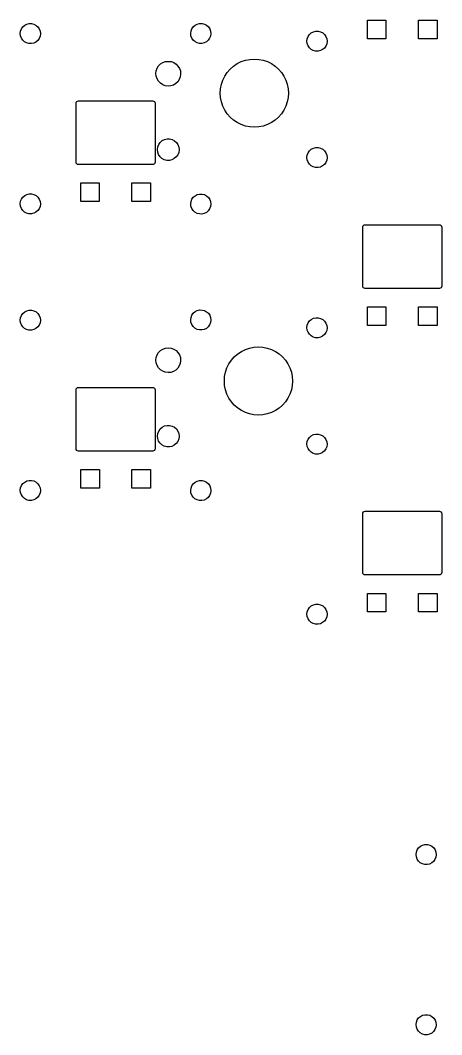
# Model space of a CAD drawing. Header units: inches. Extents: x 8 to 357, y -3 to 972.
# Drawn here: x 165 to 192.2, y 845.4 to 910.8 of the extents above; entities that cross this region are included whole.
import ezdxf

# ---------------------------------------------------------------- set-up
doc = ezdxf.new("R2010")
doc.units = ezdxf.units.IN
doc.header["$MEASUREMENT"] = 0
doc.layers.add('BLACK', color=7, linetype='Continuous')

msp = doc.modelspace()

# ---------------------------------------------------------------- linework, layer by layer
at = {"layer": 'BLACK', "linetype": 'Continuous'}
for p, q in [((165.042, 910.294), (165.131, 910.422)), ((165.131, 910.422), (165.249, 910.525)), ((165.249, 910.525), (165.388, 910.596)), ((165.388, 910.596), (165.54, 910.633)), ((165.54, 910.633), (165.696, 910.632)), ((165.696, 910.632), (165.847, 910.594)), ((165.847, 910.594), (165.985, 910.521)), ((165.985, 910.521), (166.102, 910.417)), ((166.102, 910.417), (166.19, 910.288)), ((176.042, 910.306), (176.131, 910.434)), ((176.131, 910.434), (176.249, 910.537)), ((176.249, 910.537), (176.388, 910.608)), ((176.388, 910.608), (176.54, 910.645)), ((176.54, 910.645), (176.696, 910.644)), ((176.696, 910.644), (176.847, 910.606)), ((176.847, 910.606), (176.985, 910.533)), ((176.985, 910.533), (177.102, 910.429)), ((177.102, 910.429), (177.19, 910.3)), ((187.364, 909.649), (187.364, 910.849)), ((187.364, 910.849), (188.564, 910.849)), ((188.564, 910.849), (188.564, 909.649)), ((190.664, 909.649), (190.664, 910.849)), ((190.664, 910.849), (191.864, 910.849)), ((191.864, 910.849), (191.864, 909.649)), ((164.964, 909.994), (164.985, 910.149)), ((164.982, 909.838), (164.964, 909.994)), ((165.035, 909.692), (164.982, 909.838)), ((164.985, 910.149), (165.042, 910.294)), ((166.242, 909.819), (166.184, 909.674)), ((166.19, 910.288), (166.246, 910.142)), ((166.264, 909.973), (166.242, 909.819)), ((166.246, 910.142), (166.264, 909.987)), ((166.264, 909.987), (166.264, 909.973)), ((175.964, 910.006), (175.985, 910.161)), ((175.982, 909.851), (175.964, 910.006)), ((176.035, 909.704), (175.982, 909.851)), ((175.985, 910.161), (176.042, 910.306)), ((177.242, 909.831), (177.184, 909.686)), ((177.19, 910.3), (177.246, 910.154)), ((177.264, 909.986), (177.242, 909.831)), ((177.246, 910.154), (177.264, 909.999)), ((177.264, 909.999), (177.264, 909.986)), ((183.485, 909.661), (183.542, 909.806)), ((183.542, 909.806), (183.631, 909.934)), ((183.631, 909.934), (183.749, 910.037)), ((183.749, 910.037), (183.888, 910.108)), ((183.888, 910.108), (184.04, 910.145)), ((184.04, 910.145), (184.196, 910.144)), ((184.196, 910.144), (184.347, 910.106)), ((184.347, 910.106), (184.485, 910.033)), ((184.485, 910.033), (184.602, 909.929)), ((184.602, 909.929), (184.69, 909.8)), ((184.69, 909.8), (184.746, 909.654)), ((165.122, 909.562), (165.035, 909.692)), ((165.238, 909.457), (165.122, 909.562)), ((165.375, 909.383), (165.238, 909.457)), ((165.526, 909.343), (165.375, 909.383)), ((165.682, 909.34), (165.526, 909.343)), ((165.835, 909.375), (165.682, 909.34)), ((165.974, 909.446), (165.835, 909.375)), ((166.093, 909.547), (165.974, 909.446)), ((166.184, 909.674), (166.093, 909.547)), ((176.122, 909.575), (176.035, 909.704)), ((176.238, 909.469), (176.122, 909.575)), ((176.375, 909.395), (176.238, 909.469)), ((176.526, 909.355), (176.375, 909.395)), ((176.682, 909.353), (176.526, 909.355)), ((176.835, 909.388), (176.682, 909.353)), ((176.974, 909.458), (176.835, 909.388)), ((177.093, 909.559), (176.974, 909.458)), ((177.184, 909.686), (177.093, 909.559)), ((183.464, 909.506), (183.485, 909.661)), ((183.482, 909.351), (183.464, 909.506)), ((183.535, 909.204), (183.482, 909.351)), ((183.622, 909.075), (183.535, 909.204)), ((184.684, 909.186), (184.593, 909.059)), ((184.742, 909.331), (184.684, 909.186)), ((184.764, 909.486), (184.742, 909.331)), ((184.746, 909.654), (184.764, 909.499)), ((184.764, 909.499), (184.764, 909.486)), ((188.564, 909.649), (187.364, 909.649)), ((191.864, 909.649), (190.664, 909.649)), ((183.738, 908.969), (183.622, 909.075)), ((183.875, 908.895), (183.738, 908.969)), ((184.026, 908.855), (183.875, 908.895)), ((184.182, 908.853), (184.026, 908.855)), ((184.335, 908.888), (184.182, 908.853)), ((184.474, 908.958), (184.335, 908.888)), ((184.593, 909.059), (184.474, 908.958)), ((173.798, 907.755), (173.894, 907.905)), ((173.894, 907.905), (174.022, 908.03)), ((174.022, 908.03), (174.174, 908.123)), ((174.174, 908.123), (174.343, 908.181)), ((174.343, 908.181), (174.52, 908.199)), ((174.52, 908.199), (174.697, 908.178)), ((174.697, 908.178), (174.865, 908.118)), ((174.865, 908.118), (175.016, 908.023)), ((175.016, 908.023), (175.141, 907.896)), ((175.141, 907.896), (175.236, 907.745)), ((178.516, 907.703), (178.733, 907.893)), ((178.733, 907.893), (178.972, 908.052)), ((178.972, 908.052), (179.23, 908.18)), ((179.23, 908.18), (179.502, 908.272)), ((179.502, 908.272), (179.785, 908.328)), ((179.785, 908.328), (180.072, 908.347)), ((180.072, 908.347), (180.359, 908.328)), ((180.359, 908.328), (180.641, 908.272)), ((180.641, 908.272), (180.914, 908.18)), ((180.914, 908.18), (181.172, 908.052)), ((181.172, 908.052), (181.411, 907.893)), ((181.411, 907.893), (181.627, 907.703)), ((173.715, 907.41), (173.737, 907.587)), ((173.732, 907.233), (173.715, 907.41)), ((173.788, 907.064), (173.732, 907.233)), ((173.737, 907.587), (173.798, 907.755)), ((175.289, 907.2), (175.226, 907.034)), ((175.236, 907.745), (175.295, 907.576)), ((175.314, 907.377), (175.289, 907.2)), ((175.295, 907.576), (175.314, 907.399)), ((175.314, 907.399), (175.314, 907.377)), ((178.039, 906.989), (178.167, 907.247)), ((178.167, 907.247), (178.326, 907.486)), ((178.326, 907.486), (178.516, 907.703)), ((181.627, 907.703), (181.817, 907.486)), ((181.817, 907.486), (181.977, 907.247)), ((181.977, 907.247), (182.104, 906.989)), ((173.881, 906.911), (173.788, 907.064)), ((174.004, 906.783), (173.881, 906.911)), ((174.154, 906.685), (174.004, 906.783)), ((174.321, 906.623), (174.154, 906.685)), ((174.498, 906.599), (174.321, 906.623)), ((174.675, 906.616), (174.498, 906.599)), ((174.845, 906.671), (174.675, 906.616)), ((174.998, 906.762), (174.845, 906.671)), ((175.127, 906.885), (174.998, 906.762)), ((175.226, 907.034), (175.127, 906.885)), ((177.891, 906.434), (177.947, 906.717)), ((177.947, 906.717), (178.039, 906.989)), ((182.104, 906.989), (182.197, 906.717)), ((182.197, 906.717), (182.253, 906.434)), ((177.872, 906.147), (177.891, 906.434)), ((177.891, 905.86), (177.872, 906.147)), ((177.947, 905.578), (177.891, 905.86)), ((182.253, 905.86), (182.197, 905.578)), ((182.253, 906.434), (182.272, 906.147)), ((182.272, 906.147), (182.253, 905.86)), ((168.564, 905.499), (168.576, 905.556)), ((168.564, 901.687), (168.564, 905.499)), ((168.576, 905.556), (168.608, 905.605)), ((168.608, 905.605), (168.657, 905.638)), ((168.657, 905.638), (168.714, 905.649)), ((168.714, 905.649), (173.514, 905.649)), ((173.514, 905.649), (173.572, 905.638)), ((173.572, 905.638), (173.62, 905.605)), ((173.62, 905.605), (173.653, 905.556)), ((173.653, 905.556), (173.664, 905.499)), ((173.664, 905.499), (173.664, 901.687)), ((178.039, 905.305), (177.947, 905.578)), ((178.167, 905.047), (178.039, 905.305)), ((182.104, 905.305), (181.977, 905.047)), ((182.197, 905.578), (182.104, 905.305)), ((178.326, 904.808), (178.167, 905.047)), ((178.516, 904.592), (178.326, 904.808)), ((178.733, 904.402), (178.516, 904.592)), ((181.627, 904.592), (181.411, 904.402)), ((181.817, 904.808), (181.627, 904.592)), ((181.977, 905.047), (181.817, 904.808)), ((178.972, 904.242), (178.733, 904.402)), ((179.23, 904.115), (178.972, 904.242)), ((179.502, 904.022), (179.23, 904.115)), ((179.785, 903.966), (179.502, 904.022)), ((180.072, 903.947), (179.785, 903.966)), ((180.359, 903.966), (180.072, 903.947)), ((180.641, 904.022), (180.359, 903.966)), ((180.914, 904.115), (180.641, 904.022)), ((181.172, 904.242), (180.914, 904.115)), ((181.411, 904.402), (181.172, 904.242)), ((174.27, 903.155), (174.434, 903.195)), ((174.434, 903.195), (174.602, 903.194)), ((174.602, 903.194), (174.765, 903.153)), ((173.814, 902.507), (173.836, 902.673)), ((173.836, 902.673), (173.898, 902.83)), ((173.898, 902.83), (173.994, 902.968)), ((173.994, 902.968), (174.121, 903.078)), ((174.121, 903.078), (174.27, 903.155)), ((174.765, 903.153), (174.914, 903.074)), ((174.914, 903.074), (175.039, 902.962)), ((175.039, 902.962), (175.135, 902.824)), ((175.135, 902.824), (175.194, 902.666)), ((175.194, 902.666), (175.214, 902.499)), ((183.749, 902.525), (183.888, 902.596)), ((183.888, 902.596), (184.04, 902.633)), ((184.04, 902.633), (184.196, 902.632)), ((184.196, 902.632), (184.347, 902.594)), ((184.347, 902.594), (184.485, 902.521)), ((173.833, 902.339), (173.814, 902.507)), ((173.891, 902.181), (173.833, 902.339)), ((173.985, 902.042), (173.891, 902.181)), ((174.109, 901.929), (173.985, 902.042)), ((174.257, 901.848), (174.109, 901.929)), ((174.902, 901.916), (174.752, 901.841)), ((175.03, 902.025), (174.902, 901.916)), ((175.128, 902.162), (175.03, 902.025)), ((175.191, 902.318), (175.128, 902.162)), ((175.214, 902.485), (175.191, 902.318)), ((175.214, 902.499), (175.214, 902.485)), ((183.464, 901.994), (183.485, 902.149)), ((183.482, 901.839), (183.464, 901.994)), ((183.485, 902.149), (183.542, 902.294)), ((183.542, 902.294), (183.631, 902.422)), ((183.631, 902.422), (183.749, 902.525)), ((184.485, 902.521), (184.602, 902.417)), ((184.602, 902.417), (184.69, 902.288)), ((184.69, 902.288), (184.746, 902.142)), ((184.764, 901.973), (184.742, 901.819)), ((184.746, 902.142), (184.764, 901.987)), ((184.764, 901.987), (184.764, 901.973)), ((168.576, 901.629), (168.564, 901.687)), ((168.608, 901.581), (168.576, 901.629)), ((168.657, 901.548), (168.608, 901.581)), ((168.714, 901.537), (168.657, 901.548)), ((173.514, 901.537), (168.714, 901.537)), ((173.572, 901.548), (173.514, 901.537)), ((173.62, 901.581), (173.572, 901.548)), ((173.653, 901.629), (173.62, 901.581)), ((173.664, 901.687), (173.653, 901.629)), ((174.419, 901.806), (174.257, 901.848)), ((174.588, 901.803), (174.419, 901.806)), ((174.752, 901.841), (174.588, 901.803)), ((183.535, 901.692), (183.482, 901.839)), ((183.622, 901.562), (183.535, 901.692)), ((183.738, 901.457), (183.622, 901.562)), ((183.875, 901.383), (183.738, 901.457)), ((184.026, 901.343), (183.875, 901.383)), ((184.182, 901.341), (184.026, 901.343)), ((184.335, 901.375), (184.182, 901.341)), ((184.474, 901.446), (184.335, 901.375)), ((184.593, 901.547), (184.474, 901.446)), ((184.684, 901.674), (184.593, 901.547)), ((184.742, 901.819), (184.684, 901.674)), ((168.864, 899.149), (168.864, 900.349)), ((168.864, 900.349), (170.064, 900.349)), ((170.064, 900.349), (170.064, 899.149)), ((172.164, 899.149), (172.164, 900.349)), ((172.164, 900.349), (173.364, 900.349)), ((173.364, 900.349), (173.364, 899.149)), ((164.985, 899.161), (165.042, 899.306)), ((165.042, 899.306), (165.131, 899.434)), ((165.131, 899.434), (165.249, 899.537)), ((165.249, 899.537), (165.388, 899.608)), ((165.388, 899.608), (165.54, 899.645)), ((165.54, 899.645), (165.696, 899.644)), ((165.696, 899.644), (165.847, 899.606)), ((165.847, 899.606), (165.985, 899.533)), ((165.985, 899.533), (166.102, 899.429)), ((166.102, 899.429), (166.19, 899.3)), ((166.19, 899.3), (166.246, 899.154)), ((175.985, 899.149), (176.042, 899.294)), ((176.042, 899.294), (176.131, 899.422)), ((176.131, 899.422), (176.249, 899.525)), ((176.249, 899.525), (176.388, 899.596)), ((176.388, 899.596), (176.54, 899.633)), ((176.54, 899.633), (176.696, 899.632)), ((176.696, 899.632), (176.847, 899.594)), ((176.847, 899.594), (176.985, 899.521)), ((176.985, 899.521), (177.102, 899.417)), ((177.102, 899.417), (177.19, 899.288)), ((177.19, 899.288), (177.246, 899.142)), ((164.964, 899.006), (164.985, 899.161)), ((164.982, 898.851), (164.964, 899.006)), ((165.035, 898.704), (164.982, 898.851)), ((165.122, 898.575), (165.035, 898.704)), ((166.184, 898.686), (166.093, 898.559)), ((166.242, 898.831), (166.184, 898.686)), ((166.264, 898.986), (166.242, 898.831)), ((166.246, 899.154), (166.264, 898.999)), ((166.264, 898.999), (166.264, 898.986)), ((170.064, 899.149), (168.864, 899.149)), ((173.364, 899.149), (172.164, 899.149)), ((175.964, 898.994), (175.985, 899.149)), ((175.982, 898.838), (175.964, 898.994)), ((176.035, 898.692), (175.982, 898.838)), ((176.122, 898.562), (176.035, 898.692)), ((177.184, 898.674), (177.093, 898.547)), ((177.242, 898.819), (177.184, 898.674)), ((177.264, 898.973), (177.242, 898.819)), ((177.246, 899.142), (177.264, 898.987)), ((177.264, 898.987), (177.264, 898.973)), ((165.238, 898.469), (165.122, 898.575)), ((165.375, 898.395), (165.238, 898.469)), ((165.526, 898.355), (165.375, 898.395)), ((165.682, 898.353), (165.526, 898.355)), ((165.835, 898.388), (165.682, 898.353)), ((165.974, 898.458), (165.835, 898.388)), ((166.093, 898.559), (165.974, 898.458)), ((176.238, 898.457), (176.122, 898.562)), ((176.375, 898.383), (176.238, 898.457)), ((176.526, 898.343), (176.375, 898.383)), ((176.682, 898.34), (176.526, 898.343)), ((176.835, 898.375), (176.682, 898.34)), ((176.974, 898.446), (176.835, 898.375)), ((177.093, 898.547), (176.974, 898.446)), ((187.064, 897.499), (187.076, 897.557)), ((187.064, 893.687), (187.064, 897.499)), ((187.076, 897.557), (187.108, 897.605)), ((187.108, 897.605), (187.157, 897.638)), ((187.157, 897.638), (187.214, 897.649)), ((187.214, 897.649), (192.014, 897.649)), ((192.014, 897.649), (192.072, 897.638)), ((192.072, 897.638), (192.12, 897.605)), ((192.12, 897.605), (192.153, 897.557)), ((192.153, 897.557), (192.164, 897.499)), ((192.164, 897.499), (192.164, 893.687)), ((187.076, 893.629), (187.064, 893.687)), ((187.108, 893.581), (187.076, 893.629)), ((187.157, 893.548), (187.108, 893.581)), ((187.214, 893.537), (187.157, 893.548)), ((192.014, 893.537), (187.214, 893.537)), ((192.072, 893.548), (192.014, 893.537)), ((192.12, 893.581), (192.072, 893.548)), ((192.153, 893.629), (192.12, 893.581)), ((192.164, 893.687), (192.153, 893.629)), ((165.249, 892.025), (165.388, 892.096)), ((165.388, 892.096), (165.54, 892.133)), ((165.54, 892.133), (165.696, 892.132)), ((165.696, 892.132), (165.847, 892.094)), ((165.847, 892.094), (165.985, 892.021)), ((176.249, 892.037), (176.388, 892.108)), ((176.388, 892.108), (176.54, 892.145)), ((176.54, 892.145), (176.696, 892.144)), ((176.696, 892.144), (176.847, 892.106)), ((176.847, 892.106), (176.985, 892.033)), ((187.364, 891.149), (187.364, 892.349)), ((187.364, 892.349), (188.564, 892.349)), ((188.564, 892.349), (188.564, 891.149)), ((190.664, 891.149), (190.664, 892.349)), ((190.664, 892.349), (191.864, 892.349)), ((191.864, 892.349), (191.864, 891.149)), ((164.964, 891.494), (164.985, 891.649)), ((164.982, 891.338), (164.964, 891.494)), ((164.985, 891.649), (165.042, 891.794)), ((165.042, 891.794), (165.131, 891.922)), ((165.131, 891.922), (165.249, 892.025)), ((165.985, 892.021), (166.102, 891.917)), ((166.102, 891.917), (166.19, 891.788)), ((166.19, 891.788), (166.246, 891.642)), ((166.264, 891.473), (166.242, 891.319)), ((166.246, 891.642), (166.264, 891.487)), ((166.264, 891.487), (166.264, 891.473)), ((175.964, 891.506), (175.985, 891.661)), ((175.982, 891.351), (175.964, 891.506)), ((175.985, 891.661), (176.042, 891.806)), ((176.042, 891.806), (176.131, 891.934)), ((176.131, 891.934), (176.249, 892.037)), ((176.985, 892.033), (177.102, 891.929)), ((177.102, 891.929), (177.19, 891.8)), ((177.19, 891.8), (177.246, 891.654)), ((177.264, 891.486), (177.242, 891.331)), ((177.246, 891.654), (177.264, 891.499)), ((177.264, 891.499), (177.264, 891.486)), ((183.542, 891.306), (183.631, 891.434)), ((183.631, 891.434), (183.749, 891.537)), ((183.749, 891.537), (183.888, 891.609)), ((183.888, 891.609), (184.04, 891.645)), ((184.04, 891.645), (184.196, 891.644)), ((184.196, 891.644), (184.347, 891.606)), ((184.347, 891.606), (184.485, 891.533)), ((184.485, 891.533), (184.602, 891.429)), ((184.602, 891.429), (184.69, 891.3)), ((165.035, 891.192), (164.982, 891.338)), ((165.122, 891.062), (165.035, 891.192)), ((165.238, 890.957), (165.122, 891.062)), ((165.375, 890.883), (165.238, 890.957)), ((165.526, 890.843), (165.375, 890.883)), ((165.682, 890.84), (165.526, 890.843)), ((165.835, 890.875), (165.682, 890.84)), ((165.974, 890.945), (165.835, 890.875)), ((166.093, 891.047), (165.974, 890.945)), ((166.184, 891.174), (166.093, 891.047)), ((166.242, 891.319), (166.184, 891.174)), ((176.035, 891.204), (175.982, 891.351)), ((176.122, 891.075), (176.035, 891.204)), ((176.238, 890.969), (176.122, 891.075)), ((176.375, 890.895), (176.238, 890.969)), ((176.526, 890.855), (176.375, 890.895)), ((176.682, 890.853), (176.526, 890.855)), ((176.835, 890.888), (176.682, 890.853)), ((176.974, 890.958), (176.835, 890.888)), ((177.093, 891.059), (176.974, 890.958)), ((177.184, 891.186), (177.093, 891.059)), ((177.242, 891.331), (177.184, 891.186)), ((183.464, 891.006), (183.485, 891.161)), ((183.482, 890.851), (183.464, 891.006)), ((183.535, 890.704), (183.482, 890.851)), ((183.485, 891.161), (183.542, 891.306)), ((184.742, 890.831), (184.684, 890.686)), ((184.69, 891.3), (184.746, 891.154)), ((184.764, 890.986), (184.742, 890.831)), ((184.746, 891.154), (184.764, 890.999)), ((184.764, 890.999), (184.764, 890.986)), ((188.564, 891.149), (187.364, 891.149)), ((191.864, 891.149), (190.664, 891.149)), ((183.622, 890.575), (183.535, 890.704)), ((183.738, 890.469), (183.622, 890.575)), ((183.875, 890.395), (183.738, 890.469)), ((184.026, 890.355), (183.875, 890.395)), ((184.182, 890.353), (184.026, 890.355)), ((184.335, 890.388), (184.182, 890.353)), ((184.474, 890.458), (184.335, 890.388)), ((184.593, 890.559), (184.474, 890.458)), ((184.684, 890.686), (184.593, 890.559)), ((173.894, 889.405), (174.022, 889.53)), ((174.022, 889.53), (174.174, 889.623)), ((174.174, 889.623), (174.343, 889.681)), ((174.343, 889.681), (174.52, 889.699)), ((174.52, 889.699), (174.697, 889.678)), ((174.697, 889.678), (174.865, 889.618)), ((174.865, 889.618), (175.016, 889.523)), ((175.016, 889.523), (175.141, 889.396)), ((178.995, 889.304), (179.234, 889.464)), ((179.234, 889.464), (179.492, 889.592)), ((179.492, 889.592), (179.765, 889.684)), ((179.765, 889.684), (180.047, 889.74)), ((180.047, 889.74), (180.334, 889.759)), ((180.334, 889.759), (180.621, 889.74)), ((180.621, 889.74), (180.903, 889.684)), ((180.903, 889.684), (181.176, 889.592)), ((181.176, 889.592), (181.434, 889.464)), ((181.434, 889.464), (181.673, 889.304)), ((173.714, 888.91), (173.737, 889.087)), ((173.732, 888.733), (173.714, 888.91)), ((173.737, 889.087), (173.798, 889.255)), ((173.798, 889.255), (173.894, 889.405)), ((175.141, 889.396), (175.236, 889.245)), ((175.236, 889.245), (175.295, 889.076)), ((175.314, 888.877), (175.289, 888.7)), ((175.295, 889.076), (175.314, 888.899)), ((175.314, 888.899), (175.314, 888.877)), ((178.429, 888.659), (178.589, 888.898)), ((178.589, 888.898), (178.778, 889.115)), ((178.778, 889.115), (178.995, 889.304)), ((181.673, 889.304), (181.89, 889.115)), ((181.89, 889.115), (182.079, 888.898)), ((182.079, 888.898), (182.239, 888.659)), ((173.788, 888.564), (173.732, 888.733)), ((173.881, 888.411), (173.788, 888.564)), ((174.004, 888.283), (173.881, 888.411)), ((174.154, 888.185), (174.004, 888.283)), ((174.321, 888.123), (174.154, 888.185)), ((174.845, 888.171), (174.675, 888.116)), ((174.998, 888.262), (174.845, 888.171)), ((175.127, 888.385), (174.998, 888.262)), ((175.226, 888.534), (175.127, 888.385)), ((175.289, 888.7), (175.226, 888.534)), ((178.153, 887.846), (178.209, 888.128)), ((178.209, 888.128), (178.301, 888.401)), ((178.301, 888.401), (178.429, 888.659)), ((182.239, 888.659), (182.367, 888.401)), ((182.367, 888.401), (182.459, 888.128)), ((182.459, 888.128), (182.515, 887.846)), ((174.498, 888.099), (174.321, 888.123)), ((174.675, 888.116), (174.498, 888.099)), ((178.134, 887.559), (178.153, 887.846)), ((178.153, 887.272), (178.134, 887.559)), ((182.515, 887.846), (182.534, 887.559)), ((182.534, 887.559), (182.515, 887.272)), ((168.564, 886.999), (168.576, 887.056)), ((168.564, 883.187), (168.564, 886.999)), ((168.576, 887.056), (168.608, 887.105)), ((168.608, 887.105), (168.657, 887.138)), ((168.657, 887.138), (168.714, 887.149)), ((168.714, 887.149), (173.514, 887.149)), ((173.514, 887.149), (173.572, 887.138)), ((173.572, 887.138), (173.62, 887.105)), ((173.62, 887.105), (173.653, 887.056)), ((173.653, 887.056), (173.664, 886.999)), ((173.664, 886.999), (173.664, 883.187)), ((178.209, 886.99), (178.153, 887.272)), ((178.301, 886.717), (178.209, 886.99)), ((182.459, 886.99), (182.367, 886.717)), ((182.515, 887.272), (182.459, 886.99)), ((178.429, 886.459), (178.301, 886.717)), ((178.589, 886.22), (178.429, 886.459)), ((178.778, 886.003), (178.589, 886.22)), ((182.079, 886.22), (181.89, 886.003)), ((182.239, 886.459), (182.079, 886.22)), ((182.367, 886.717), (182.239, 886.459)), ((178.995, 885.814), (178.778, 886.003)), ((179.234, 885.654), (178.995, 885.814)), ((179.492, 885.526), (179.234, 885.654)), ((179.765, 885.434), (179.492, 885.526)), ((181.176, 885.526), (180.903, 885.434)), ((181.434, 885.654), (181.176, 885.526)), ((181.673, 885.814), (181.434, 885.654)), ((181.89, 886.003), (181.673, 885.814)), ((180.047, 885.378), (179.765, 885.434)), ((180.334, 885.359), (180.047, 885.378)), ((180.621, 885.378), (180.334, 885.359)), ((180.903, 885.434), (180.621, 885.378)), ((173.836, 884.173), (173.898, 884.33)), ((173.898, 884.33), (173.994, 884.468)), ((173.994, 884.468), (174.121, 884.578)), ((174.121, 884.578), (174.27, 884.655)), ((174.27, 884.655), (174.434, 884.695)), ((174.434, 884.695), (174.602, 884.694)), ((174.602, 884.694), (174.765, 884.653)), ((174.765, 884.653), (174.914, 884.574)), ((174.914, 884.574), (175.039, 884.462)), ((175.039, 884.462), (175.135, 884.324)), ((175.135, 884.324), (175.194, 884.166)), ((173.814, 884.007), (173.836, 884.173)), ((173.833, 883.839), (173.814, 884.007)), ((173.891, 883.681), (173.833, 883.839)), ((173.985, 883.542), (173.891, 883.681)), ((175.128, 883.662), (175.03, 883.525)), ((175.191, 883.818), (175.128, 883.662)), ((175.214, 883.985), (175.191, 883.818)), ((175.194, 884.166), (175.214, 883.999)), ((175.214, 883.999), (175.214, 883.985)), ((183.464, 883.494), (183.485, 883.649)), ((183.485, 883.649), (183.542, 883.794)), ((183.542, 883.794), (183.631, 883.922)), ((183.631, 883.922), (183.749, 884.025)), ((183.749, 884.025), (183.888, 884.096)), ((183.888, 884.096), (184.04, 884.133)), ((184.04, 884.133), (184.196, 884.132)), ((184.196, 884.132), (184.347, 884.094)), ((184.347, 884.094), (184.485, 884.021)), ((184.485, 884.021), (184.602, 883.917)), ((184.602, 883.917), (184.69, 883.788)), ((184.69, 883.788), (184.746, 883.642)), ((184.746, 883.642), (184.764, 883.487)), ((168.576, 883.129), (168.564, 883.187)), ((168.608, 883.081), (168.576, 883.129)), ((168.657, 883.048), (168.608, 883.081)), ((168.714, 883.037), (168.657, 883.048)), ((173.514, 883.037), (168.714, 883.037)), ((173.572, 883.048), (173.514, 883.037)), ((173.62, 883.081), (173.572, 883.048)), ((173.653, 883.129), (173.62, 883.081)), ((173.664, 883.187), (173.653, 883.129)), ((174.109, 883.429), (173.985, 883.542)), ((174.257, 883.348), (174.109, 883.429)), ((174.419, 883.306), (174.257, 883.348)), ((174.588, 883.303), (174.419, 883.306)), ((174.752, 883.341), (174.588, 883.303)), ((174.902, 883.416), (174.752, 883.341)), ((175.03, 883.525), (174.902, 883.416)), ((183.482, 883.339), (183.464, 883.494)), ((183.535, 883.192), (183.482, 883.339)), ((183.622, 883.062), (183.535, 883.192)), ((183.738, 882.957), (183.622, 883.062)), ((183.875, 882.883), (183.738, 882.957)), ((184.474, 882.946), (184.335, 882.875)), ((184.593, 883.047), (184.474, 882.946)), ((184.684, 883.174), (184.593, 883.047)), ((184.742, 883.319), (184.684, 883.174)), ((184.764, 883.473), (184.742, 883.319)), ((184.764, 883.487), (184.764, 883.473)), ((184.026, 882.843), (183.875, 882.883)), ((184.182, 882.841), (184.026, 882.843)), ((184.335, 882.875), (184.182, 882.841)), ((168.869, 880.649), (168.869, 881.849)), ((168.869, 881.849), (170.069, 881.849)), ((170.069, 881.849), (170.069, 880.649)), ((172.169, 880.649), (172.169, 881.849)), ((172.169, 881.849), (173.369, 881.849)), ((173.369, 881.849), (173.369, 880.649)), ((165.042, 880.806), (165.131, 880.934)), ((165.131, 880.934), (165.249, 881.037)), ((165.249, 881.037), (165.388, 881.108)), ((165.388, 881.108), (165.54, 881.145)), ((165.54, 881.145), (165.696, 881.144)), ((165.696, 881.144), (165.847, 881.106)), ((165.847, 881.106), (165.985, 881.033)), ((165.985, 881.033), (166.102, 880.929)), ((166.102, 880.929), (166.19, 880.8)), ((176.131, 880.922), (176.249, 881.025)), ((176.249, 881.025), (176.388, 881.096)), ((176.388, 881.096), (176.54, 881.133)), ((176.54, 881.133), (176.696, 881.132)), ((176.696, 881.132), (176.847, 881.094)), ((176.847, 881.094), (176.985, 881.021)), ((176.985, 881.021), (177.102, 880.917)), ((164.964, 880.506), (164.985, 880.661)), ((164.982, 880.351), (164.964, 880.506)), ((165.035, 880.204), (164.982, 880.351)), ((164.985, 880.661), (165.042, 880.806)), ((166.242, 880.331), (166.184, 880.186)), ((166.19, 880.8), (166.246, 880.654)), ((166.264, 880.486), (166.242, 880.331)), ((166.246, 880.654), (166.264, 880.499)), ((166.264, 880.499), (166.264, 880.486)), ((170.069, 880.649), (168.869, 880.649)), ((173.369, 880.649), (172.169, 880.649)), ((175.964, 880.494), (175.985, 880.649)), ((175.982, 880.338), (175.964, 880.494)), ((176.035, 880.192), (175.982, 880.338)), ((175.985, 880.649), (176.042, 880.794)), ((176.042, 880.794), (176.131, 880.922)), ((177.102, 880.917), (177.19, 880.788)), ((177.242, 880.319), (177.184, 880.174)), ((177.19, 880.788), (177.246, 880.642)), ((177.264, 880.473), (177.242, 880.319)), ((177.246, 880.642), (177.264, 880.487)), ((177.264, 880.487), (177.264, 880.473)), ((165.122, 880.075), (165.035, 880.204)), ((165.238, 879.969), (165.122, 880.075)), ((165.375, 879.895), (165.238, 879.969)), ((165.526, 879.855), (165.375, 879.895)), ((165.682, 879.853), (165.526, 879.855)), ((165.835, 879.888), (165.682, 879.853)), ((165.974, 879.958), (165.835, 879.888)), ((166.093, 880.059), (165.974, 879.958)), ((166.184, 880.186), (166.093, 880.059)), ((176.122, 880.062), (176.035, 880.192)), ((176.238, 879.957), (176.122, 880.062)), ((176.375, 879.883), (176.238, 879.957)), ((176.526, 879.843), (176.375, 879.883)), ((176.682, 879.84), (176.526, 879.843)), ((176.835, 879.875), (176.682, 879.84)), ((176.974, 879.945), (176.835, 879.875)), ((177.093, 880.047), (176.974, 879.945)), ((177.184, 880.174), (177.093, 880.047)), ((187.064, 878.999), (187.076, 879.057)), ((187.064, 875.187), (187.064, 878.999)), ((187.076, 879.057), (187.108, 879.105)), ((187.108, 879.105), (187.157, 879.138)), ((187.157, 879.138), (187.214, 879.149)), ((187.214, 879.149), (192.014, 879.149)), ((192.014, 879.149), (192.072, 879.138)), ((192.072, 879.138), (192.12, 879.105)), ((192.12, 879.105), (192.153, 879.057)), ((192.153, 879.057), (192.164, 878.999)), ((192.164, 878.999), (192.164, 875.187)), ((187.076, 875.129), (187.064, 875.187)), ((187.108, 875.081), (187.076, 875.129)), ((187.157, 875.048), (187.108, 875.081)), ((187.214, 875.037), (187.157, 875.048)), ((192.014, 875.037), (187.214, 875.037)), ((192.072, 875.048), (192.014, 875.037)), ((192.12, 875.081), (192.072, 875.048)), ((192.153, 875.129), (192.12, 875.081)), ((192.164, 875.187), (192.153, 875.129)), ((187.364, 872.649), (187.364, 873.849)), ((187.364, 873.849), (188.564, 873.849)), ((188.564, 873.849), (188.564, 872.649)), ((190.664, 872.649), (190.664, 873.849)), ((190.664, 873.849), (191.864, 873.849)), ((191.864, 873.849), (191.864, 872.649)), ((183.749, 873.037), (183.888, 873.109)), ((183.888, 873.109), (184.04, 873.145)), ((184.04, 873.145), (184.196, 873.144)), ((184.196, 873.144), (184.347, 873.106)), ((184.347, 873.106), (184.485, 873.033)), ((183.464, 872.506), (183.485, 872.661)), ((183.482, 872.351), (183.464, 872.506)), ((183.485, 872.661), (183.542, 872.806)), ((183.542, 872.806), (183.631, 872.934)), ((183.631, 872.934), (183.749, 873.037)), ((184.485, 873.033), (184.602, 872.929)), ((184.602, 872.929), (184.69, 872.8)), ((184.69, 872.8), (184.746, 872.654)), ((184.764, 872.486), (184.742, 872.331)), ((184.746, 872.654), (184.764, 872.499)), ((184.764, 872.499), (184.764, 872.486)), ((188.564, 872.649), (187.364, 872.649)), ((191.864, 872.649), (190.664, 872.649)), ((183.535, 872.204), (183.482, 872.351)), ((183.622, 872.075), (183.535, 872.204)), ((183.738, 871.969), (183.622, 872.075)), ((183.875, 871.895), (183.738, 871.969)), ((184.026, 871.855), (183.875, 871.895)), ((184.182, 871.853), (184.026, 871.855)), ((184.335, 871.888), (184.182, 871.853)), ((184.474, 871.958), (184.335, 871.888)), ((184.593, 872.059), (184.474, 871.958)), ((184.684, 872.186), (184.593, 872.059)), ((184.742, 872.331), (184.684, 872.186)), ((190.587, 857.294), (190.677, 857.422)), ((190.677, 857.422), (190.794, 857.524)), ((190.794, 857.524), (190.933, 857.596)), ((190.933, 857.596), (191.085, 857.633)), ((191.085, 857.633), (191.241, 857.632)), ((191.241, 857.632), (191.393, 857.594)), ((191.393, 857.594), (191.531, 857.521)), ((191.531, 857.521), (191.647, 857.417)), ((191.647, 857.417), (191.736, 857.288)), ((190.51, 856.994), (190.53, 857.149)), ((190.527, 856.838), (190.51, 856.994)), ((190.58, 856.692), (190.527, 856.838)), ((190.53, 857.149), (190.587, 857.294)), ((190.668, 856.562), (190.58, 856.692)), ((191.787, 856.819), (191.729, 856.674)), ((191.736, 857.288), (191.791, 857.142)), ((191.809, 856.973), (191.787, 856.819)), ((191.791, 857.142), (191.81, 856.987)), ((191.81, 856.987), (191.809, 856.973)), ((190.783, 856.457), (190.668, 856.562)), ((190.92, 856.383), (190.783, 856.457)), ((191.071, 856.343), (190.92, 856.383)), ((191.228, 856.34), (191.071, 856.343)), ((191.38, 856.375), (191.228, 856.34)), ((191.519, 856.445), (191.38, 856.375)), ((191.638, 856.547), (191.519, 856.445)), ((191.729, 856.674), (191.638, 856.547)), ((190.53, 846.161), (190.587, 846.306)), ((190.587, 846.306), (190.677, 846.434)), ((190.677, 846.434), (190.794, 846.537)), ((190.794, 846.537), (190.933, 846.608)), ((190.933, 846.608), (191.085, 846.645)), ((191.085, 846.645), (191.241, 846.644)), ((191.241, 846.644), (191.393, 846.606)), ((191.393, 846.606), (191.531, 846.533)), ((191.531, 846.533), (191.647, 846.429)), ((191.647, 846.429), (191.736, 846.3)), ((191.736, 846.3), (191.791, 846.154)), ((190.51, 846.006), (190.53, 846.161)), ((190.527, 845.851), (190.51, 846.006)), ((190.58, 845.704), (190.527, 845.851)), ((190.668, 845.574), (190.58, 845.704)), ((190.783, 845.469), (190.668, 845.574)), ((191.638, 845.559), (191.519, 845.458)), ((191.729, 845.686), (191.638, 845.559)), ((191.787, 845.831), (191.729, 845.686)), ((191.809, 845.986), (191.787, 845.831)), ((191.791, 846.154), (191.81, 845.999)), ((191.81, 845.999), (191.809, 845.986)), ((190.92, 845.395), (190.783, 845.469)), ((191.071, 845.355), (190.92, 845.395)), ((191.228, 845.353), (191.071, 845.355)), ((191.38, 845.388), (191.228, 845.353)), ((191.519, 845.458), (191.38, 845.388))]:
    msp.add_line(p, q, dxfattribs=at)

doc.saveas('drawing.dxf')
